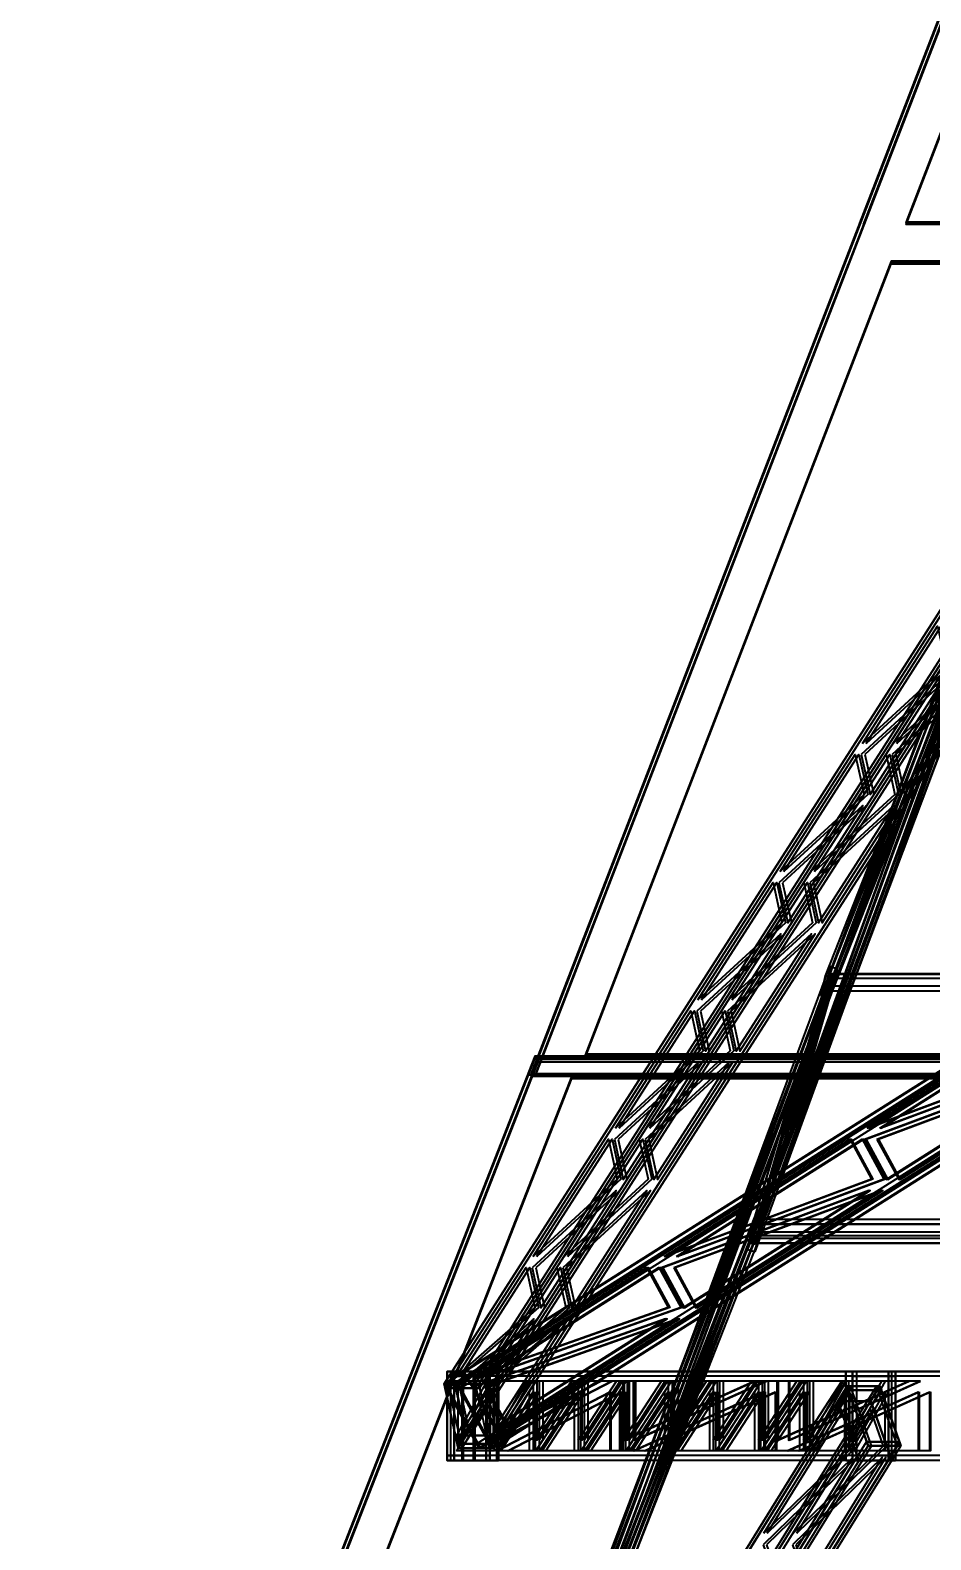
# Model space of a CAD drawing. Header units: millimetres. Extents: x -84906 to 117550, y -3000 to 338000.
# Drawn here: x -37076 to -33442, y 16089 to 22179 of the extents above; entities that cross this region are included whole.
import ezdxf

# ---------------------------------------------------------------- set-up
doc = ezdxf.new("R2010")
doc.units = ezdxf.units.MM
doc.layers.add('D-STR-DIM', color=7, linetype='Continuous', lineweight=13)
doc.layers.add('D-STR-STRC', color=7, linetype='Continuous', lineweight=25)
doc.styles.add('OpenSansCondensed-Light', font='OpenSansCondensed-Light.ttf')
doc.styles.add('TOWER_UNICODE', font='Arial Unicode.ttf')
doc.dimstyles.new('EZDXF', dxfattribs={"dimtxt": 0.25, "dimasz": 0.175, "dimexe": 0.375, "dimexo": 0.125, "dimgap": 0.1, "dimtad": 1, "dimlfac": 100, "dimzin": 12, "dimdsep": 46, "dimtxsty": 'OpenSansCondensed-Light', "dimblk": 'ARCHTICK', "dimcen": 2.5, "dimazin": 3, "dimtfac": 0.5, "dimtmove": 2, "dimatfit": 3})

# ---------------------------------------------------------------- blocks, each defined once
blk = doc.blocks.new('_ARCHTICK')
at = {"color": 0, "linetype": 'BYBLOCK', "const_width": 0.15}
blk.add_lwpolyline([(-0.5, -0.5), (0.5, 0.5)], dxfattribs=at)

msp = doc.modelspace()

# ---------------------------------------------------------------- linework, layer by layer
at = {"layer": 'D-STR-STRC'}
for points in [[(-35055.1, 17970.2), (-31242.2, 17970.2), (-27552.3, 28040.8), (-31165.2, 28040.8)], [(-35055.1, 17964.7), (-31242.2, 17964.7), (-27552.3, 28035.3), (-31165.2, 28035.3)], [(-31242.2, 17958.9), (-35055.1, 17958.9), (-31165.2, 28029.5), (-27552.3, 28029.5)], [(-35040.2, 17958.9), (-35040.2, 17958.9), (-31150.3, 28029.5), (-31150.3, 28029.5)], [(-34168, 17286.6), (-33869.3, 18322.9), (-31342.1, 25036.1)], [(-34168, 17286.6), (-31342.1, 25036.1), (-31752.3, 23690.5)], [(-34152.8, 17281.8), (-33854.1, 18318.1), (-31326.9, 25031.3)], [(-34152.8, 17281.7), (-31326.9, 25031.2), (-31737.1, 23685.6)], [(-31752.3, 23690.5), (-31342.1, 25036.1), (-33869.3, 18322.9)], [(-31737.1, 23685.6), (-31326.9, 25031.2), (-33854.1, 18318)], [(-33541.1, 21406.7), (-30169.6, 21406.7), (-28994.9, 24604.3), (-32309.2, 24604.3)], [(-33727.9, 21400.8), (-33727.9, 21400.8), (-32492.4, 24599.2), (-32492.4, 24599.2)], [(-33712.9, 21395), (-33712.9, 21395), (-32477.5, 24593.5), (-32477.5, 24593.5)], [(-30169.8, 21400.8), (-33541.3, 21400.8), (-32309, 24599.2), (-28994.7, 24599.2)], [(-30169.8, 21395), (-33541.3, 21395), (-32309, 24593.5), (-28994.7, 24593.5)], [(-33541.1, 21401.2), (-30169.6, 21401.2), (-28994.9, 24598.8), (-32309.2, 24598.8)], [(-31752.3, 23690.5), (-33869.3, 18322.9), (-34168, 17286.6)], [(-31737.1, 23685.7), (-33854.1, 18318.1), (-34152.8, 17281.8)], [(-35405.7, 16718.4), (-35265.3, 16459.4), (-25424.6, 22670.5), (-25565, 22929.5)], [(-35405.7, 16718.4), (-35265.3, 16459.4), (-25424.6, 22670.5), (-25565, 22929.5)], [(-35405.3, 16718.4), (-35348.5, 16459.4), (-31364.7, 22670.5), (-31421.5, 22929.5)], [(-35405.3, 16718.4), (-35348.5, 16459.4), (-31364.7, 22670.5), (-31421.5, 22929.5)], [(-35399.7, 16718.4), (-35259.3, 16459.4), (-25418.6, 22670.5), (-25559, 22929.5)], [(-35399.7, 16718.4), (-35259.3, 16459.4), (-25418.6, 22670.5), (-25559, 22929.5)], [(-35390.5, 16718.4), (-35333.6, 16459.4), (-31349.8, 22670.5), (-31406.7, 22929.5)], [(-35390.5, 16718.4), (-35333.6, 16459.4), (-31349.8, 22670.5), (-31406.7, 22929.5)], [(-35355.4, 16718.4), (-35215, 16459.4), (-25374.3, 22670.5), (-25514.7, 22929.5)], [(-35355.4, 16718.4), (-35215, 16459.4), (-25374.3, 22670.5), (-25514.7, 22929.5)], [(-35349.4, 16718.4), (-35209, 16459.4), (-25368.3, 22670.5), (-25508.7, 22929.5)], [(-35349.4, 16718.4), (-35209, 16459.4), (-25368.3, 22670.5), (-25508.7, 22929.5)], [(-35281.1, 16718.4), (-35224.3, 16459.4), (-31240.5, 22670.5), (-31297.3, 22929.5)], [(-35281.1, 16718.4), (-35224.3, 16459.4), (-31240.5, 22670.5), (-31297.3, 22929.5)], [(-35266.3, 16718.4), (-35209.4, 16459.4), (-31225.6, 22670.5), (-31282.5, 22929.5)], [(-35266.3, 16718.4), (-35209.4, 16459.4), (-31225.6, 22670.5), (-31282.5, 22929.5)], [(-34026.8, 17721.9), (-33862.8, 18290.7), (-32475.7, 21975.5)], [(-34011.6, 17717.1), (-33847.6, 18285.9), (-32460.5, 21970.6)], [(-32622.6, 21432.3), (-33867.4, 18276.2), (-34043, 17666.9)], [(-32607.4, 21427.5), (-33852.2, 18271.4), (-34027.8, 17662.1)], [(-35024.5, 18043.9), (-35024.5, 18043.9), (-33789.1, 21242.4), (-33789.1, 21242.4)], [(-35009.6, 18038.1), (-35009.6, 18038.1), (-33774.1, 21236.6), (-33774.1, 21236.6)], [(-31403.1, 18043.9), (-34834.6, 18043.9), (-33602.3, 21242.4), (-30228, 21242.4)], [(-31403.1, 18038.1), (-34834.6, 18038.1), (-33602.3, 21236.6), (-30228, 21236.6)], [(-34834.4, 18049.9), (-31402.9, 18049.9), (-30228.2, 21247.4), (-33602.5, 21247.4)], [(-34834.4, 18044.4), (-31402.9, 18044.4), (-30228.2, 21241.9), (-33602.5, 21241.9)], [(-33718.2, 19302.3), (-33414.7, 19775.5), (-33379.3, 19614.1)], [(-33718.2, 19302.3), (-33414.7, 19775.5), (-33379.3, 19614.1)], [(-33703.4, 19302.3), (-33399.9, 19775.5), (-33364.5, 19614.1)], [(-33703.4, 19302.3), (-33399.9, 19775.5), (-33364.5, 19614.1)], [(-33594, 19302.3), (-33290.5, 19775.5), (-33255.1, 19614.1)], [(-33594, 19302.3), (-33290.5, 19775.5), (-33255.1, 19614.1)], [(-33579.2, 19302.3), (-33275.7, 19775.5), (-33240.3, 19614.1)], [(-33579.2, 19302.3), (-33275.7, 19775.5), (-33240.3, 19614.1)], [(-33722.7, 19257.2), (-33687.2, 19095.8), (-33383.7, 19568.9)], [(-33722.7, 19257.2), (-33687.2, 19095.8), (-33383.7, 19568.9)], [(-33707.8, 19257.2), (-33672.4, 19095.8), (-33368.9, 19568.9)], [(-33707.8, 19257.2), (-33672.4, 19095.8), (-33368.9, 19568.9)], [(-33598.5, 19257.2), (-33563, 19095.8), (-33259.5, 19568.9)], [(-33598.5, 19257.2), (-33563, 19095.8), (-33259.5, 19568.9)], [(-33583.6, 19257.2), (-33548.2, 19095.8), (-33244.7, 19568.9)], [(-33583.6, 19257.2), (-33548.2, 19095.8), (-33244.7, 19568.9)], [(-34050.2, 18784.8), (-33746.7, 19257.9), (-33711.3, 19096.5)], [(-34050.2, 18784.8), (-33746.7, 19257.9), (-33711.3, 19096.5)], [(-34035.4, 18784.8), (-33731.9, 19257.9), (-33696.5, 19096.5)], [(-34035.4, 18784.8), (-33731.9, 19257.9), (-33696.5, 19096.5)], [(-33926, 18784.8), (-33622.5, 19257.9), (-33587.1, 19096.5)], [(-33926, 18784.8), (-33622.5, 19257.9), (-33587.1, 19096.5)], [(-33911.2, 18784.8), (-33607.7, 19257.9), (-33572.3, 19096.5)], [(-33911.2, 18784.8), (-33607.7, 19257.9), (-33572.3, 19096.5)], [(-34054.6, 18739.6), (-34019.2, 18578.2), (-33715.7, 19051.4)], [(-34054.6, 18739.6), (-34019.2, 18578.2), (-33715.7, 19051.4)], [(-34039.8, 18739.6), (-34004.4, 18578.2), (-33700.9, 19051.4)], [(-34039.8, 18739.6), (-34004.4, 18578.2), (-33700.9, 19051.4)], [(-33930.4, 18739.6), (-33895, 18578.2), (-33591.5, 19051.4)], [(-33930.4, 18739.6), (-33895, 18578.2), (-33591.5, 19051.4)], [(-33915.6, 18739.6), (-33880.2, 18578.2), (-33576.7, 19051.4)], [(-33915.6, 18739.6), (-33880.2, 18578.2), (-33576.7, 19051.4)], [(-34382.2, 18267.2), (-34078.7, 18740.3), (-34043.3, 18578.9)], [(-34382.2, 18267.2), (-34078.7, 18740.3), (-34043.3, 18578.9)], [(-34367.4, 18267.2), (-34063.9, 18740.3), (-34028.4, 18578.9)], [(-34367.4, 18267.2), (-34063.9, 18740.3), (-34028.4, 18578.9)], [(-34258, 18267.2), (-33954.5, 18740.3), (-33919.1, 18578.9)], [(-34258, 18267.2), (-33954.5, 18740.3), (-33919.1, 18578.9)], [(-34243.1, 18267.2), (-33939.7, 18740.3), (-33904.2, 18578.9)], [(-34243.1, 18267.2), (-33939.7, 18740.3), (-33904.2, 18578.9)], [(-34386.6, 18222), (-34351.2, 18060.6), (-34047.7, 18533.8)], [(-34386.6, 18222), (-34351.2, 18060.6), (-34047.7, 18533.8)], [(-34371.8, 18222), (-34336.4, 18060.6), (-34032.9, 18533.8)], [(-34371.8, 18222), (-34336.4, 18060.6), (-34032.9, 18533.8)], [(-34262.4, 18222), (-34227, 18060.6), (-33923.5, 18533.8)], [(-34262.4, 18222), (-34227, 18060.6), (-33923.5, 18533.8)], [(-34247.6, 18222), (-34212.1, 18060.6), (-33908.7, 18533.8)], [(-34247.6, 18222), (-34212.1, 18060.6), (-33908.7, 18533.8)], [(-33825.8, 18338.6), (-33819.4, 18392), (-33849.8, 18401.7), (-33856.2, 18348.3)], [(-37025.7, 9803.3), (-36864.5, 10447), (-33845.4, 18372.6)], [(-37025.7, 9803.3), (-33845.4, 18372.6), (-34144.1, 17363.2)], [(-37010.6, 9798.5), (-36849.3, 10442.3), (-33830.2, 18367.8)], [(-37010.6, 9798.3), (-33830.2, 18367.6), (-34128.9, 17358.3)], [(-34144.1, 17363.2), (-33845.4, 18372.6), (-36864.5, 10447)], [(-34128.9, 17358.3), (-33830.2, 18367.6), (-36849.4, 10442.1)], [(-34150.1, 17332.2), (-32531.8, 17332.4), (-32232.4, 18369.8), (-33850.7, 18369.6)], [(-34150.1, 17332.2), (-32531.8, 17332.4), (-32232.4, 18369.8), (-33850.7, 18369.6)], [(-34143.2, 17363.7), (-32524.9, 17363.8), (-32226.3, 18372.1), (-33844.6, 18372)], [(-34143.2, 17363.7), (-32524.9, 17363.8), (-32226.3, 18372.1), (-33844.6, 18372)], [(-33855.6, 18276.4), (-33837.5, 18354.8), (-33867.9, 18364.5), (-33886, 18286.1)], [(-33850.8, 18354.4), (-32230.8, 18354.4), (-32225.4, 18372.6), (-33845.4, 18372.6)], [(-33850.8, 18354.4), (-32230.8, 18354.4), (-32225.4, 18372.6), (-33845.4, 18372.6)], [(-34167.2, 17287.1), (-32548.8, 17287.2), (-32250.2, 18322.4), (-33868.5, 18322.3)], [(-34167.2, 17287.1), (-32548.8, 17287.2), (-32250.2, 18322.4), (-33868.5, 18322.3)], [(-34161.3, 17316.4), (-32542.9, 17316.5), (-32245.2, 18322.5), (-33863.5, 18322.4)], [(-34161.3, 17316.4), (-32542.9, 17316.5), (-32245.2, 18322.5), (-33863.5, 18322.4)], [(-33874.6, 18304.5), (-32254.6, 18304.5), (-32249.3, 18322.9), (-33869.3, 18322.9)], [(-33874.6, 18304.5), (-32254.6, 18304.5), (-32249.3, 18322.9), (-33869.3, 18322.9)], [(-34714.2, 17749.6), (-34410.7, 18222.7), (-34375.3, 18061.3)], [(-34714.2, 17749.6), (-34410.7, 18222.7), (-34375.3, 18061.3)], [(-34699.3, 17749.6), (-34395.9, 18222.7), (-34360.4, 18061.3)], [(-34699.3, 17749.6), (-34395.9, 18222.7), (-34360.4, 18061.3)], [(-34590, 17749.6), (-34286.5, 18222.7), (-34251, 18061.3)], [(-34590, 17749.6), (-34286.5, 18222.7), (-34251, 18061.3)], [(-34575.1, 17749.6), (-34271.6, 18222.7), (-34236.2, 18061.3)], [(-34575.1, 17749.6), (-34271.6, 18222.7), (-34236.2, 18061.3)], [(-33698.5, 17749.6), (-32948.8, 18222.7), (-32861.3, 18061.3)], [(-33698.5, 17749.6), (-32948.8, 18222.7), (-32861.3, 18061.3)], [(-33692.5, 17749.6), (-32942.8, 18222.7), (-32855.3, 18061.3)], [(-33692.5, 17749.6), (-32942.8, 18222.7), (-32855.3, 18061.3)], [(-33648.2, 17749.6), (-32898.5, 18222.7), (-32811, 18061.3)], [(-33648.2, 17749.6), (-32898.5, 18222.7), (-32811, 18061.3)], [(-33642.2, 17749.6), (-32892.5, 18222.7), (-32805, 18061.3)], [(-33642.2, 17749.6), (-32892.5, 18222.7), (-32805, 18061.3)], [(-38586.9, 8970.4), (-34571.7, 8970.4), (-31204.3, 18040.8), (-35039.5, 18040.8)], [(-38586.9, 8964.8), (-34571.7, 8964.8), (-31204.3, 18035.2), (-35039.5, 18035.2)], [(-34571.7, 8959), (-38586.9, 8959), (-35039.5, 18029.4), (-31204.3, 18029.4)], [(-38572, 8959), (-38572, 8959), (-35024.6, 18029.4), (-35024.6, 18029.4)], [(-35039.5, 18035.2), (-31204.3, 18035.2), (-31204.3, 18035.2), (-35039.5, 18035.2)], [(-35039.5, 18035.2), (-35039.5, 18035.2), (-35019.5, 18035.2), (-35019.5, 18035.2)], [(-35038.8, 18035.2), (-31205, 18035.2), (-31205, 18035.2), (-35038.8, 18035.2)], [(-35038.8, 18035.2), (-35038.8, 18035.2), (-31205, 18035.2), (-31205, 18035.2)], [(-35066, 17965.7), (-31230.8, 17965.7), (-31230.8, 17965.7), (-35066, 17965.7)], [(-35066, 17965.6), (-35066, 17965.6), (-31230.9, 17965.6), (-31230.9, 17965.6)], [(-35055.1, 17964.7), (-31242.2, 17964.7), (-31242.2, 17964.7), (-35055.1, 17964.7)], [(-35055.1, 17964.7), (-35055.1, 17964.7), (-35035.1, 17964.7), (-35035.1, 17964.7)], [(-35054.4, 17964.7), (-31242.9, 17964.7), (-31242.9, 17964.7), (-35054.4, 17964.7)], [(-35054.4, 17964.7), (-35054.4, 17964.7), (-31242.9, 17964.7), (-31242.9, 17964.7)], [(-35033.9, 18017.7), (-31223.5, 18017.7), (-31223.5, 18017.7), (-35033.9, 18017.7)], [(-35033.9, 18017.7), (-35033.9, 18017.7), (-31223.5, 18017.7), (-31223.5, 18017.7)], [(-34718.6, 17704.4), (-34683.2, 17543), (-34379.7, 18016.2)], [(-34718.6, 17704.4), (-34683.2, 17543), (-34379.7, 18016.2)], [(-34703.8, 17704.4), (-34668.3, 17543), (-34364.9, 18016.2)], [(-34703.8, 17704.4), (-34668.3, 17543), (-34364.9, 18016.2)], [(-34594.4, 17704.4), (-34559, 17543), (-34255.5, 18016.2)], [(-34594.4, 17704.4), (-34559, 17543), (-34255.5, 18016.2)], [(-34579.6, 17704.4), (-34544.1, 17543), (-34240.7, 18016.2)], [(-34579.6, 17704.4), (-34544.1, 17543), (-34240.7, 18016.2)], [(-33709.4, 17704.4), (-33621.9, 17543), (-32872.2, 18016.2)], [(-33709.4, 17704.4), (-33621.9, 17543), (-32872.2, 18016.2)], [(-33703.4, 17704.4), (-33615.9, 17543), (-32866.2, 18016.2)], [(-33703.4, 17704.4), (-33615.9, 17543), (-32866.2, 18016.2)], [(-33659.1, 17704.4), (-33571.6, 17543), (-32822, 18016.2)], [(-33659.1, 17704.4), (-33571.6, 17543), (-32822, 18016.2)], [(-33653.1, 17704.4), (-33565.6, 17543), (-32816, 18016.2)], [(-33653.1, 17704.4), (-33565.6, 17543), (-32816, 18016.2)], [(-36782.3, 13579), (-36782.3, 13579), (-35070.4, 17956.2), (-35070.4, 17956.2)], [(-36767.4, 13573.2), (-36767.4, 13573.2), (-35055.5, 17950.4), (-35055.5, 17950.4)], [(-33042.8, 13579), (-36598.2, 13579), (-34890.3, 17956.2), (-31413.7, 17956.2)], [(-33042.8, 13573.2), (-36598.2, 13573.2), (-34890.3, 17950.4), (-31413.7, 17950.4)], [(-36598, 13585), (-33042.7, 13585), (-31413.9, 17961.3), (-34890.5, 17961.3)], [(-36598, 13579.5), (-33042.7, 13579.5), (-31413.9, 17955.8), (-34890.5, 17955.8)], [(-35688.4, 13359.7), (-33993.7, 17925.9), (-34152.9, 17388.1)], [(-35673.3, 13354.7), (-33978.6, 17921), (-34137.7, 17383.1)], [(-34151.2, 17395.4), (-33984.4, 17958.9), (-35669.8, 13534.6)], [(-34136, 17390.5), (-33969.3, 17954), (-35654.7, 13529.6)], [(-35046.2, 17232), (-34742.7, 17705.1), (-34707.2, 17543.7)], [(-35046.2, 17232), (-34742.7, 17705.1), (-34707.2, 17543.7)], [(-35031.3, 17232), (-34727.8, 17705.1), (-34692.4, 17543.7)], [(-35031.3, 17232), (-34727.8, 17705.1), (-34692.4, 17543.7)], [(-34921.9, 17232), (-34618.5, 17705.1), (-34583, 17543.7)], [(-34921.9, 17232), (-34618.5, 17705.1), (-34583, 17543.7)], [(-34907.1, 17232), (-34603.6, 17705.1), (-34568.2, 17543.7)], [(-34907.1, 17232), (-34603.6, 17705.1), (-34568.2, 17543.7)], [(-34518.5, 17232), (-33768.9, 17705.1), (-33681.4, 17543.7)], [(-34518.5, 17232), (-33768.9, 17705.1), (-33681.4, 17543.7)], [(-34512.5, 17232), (-33762.9, 17705.1), (-33675.3, 17543.7)], [(-34512.5, 17232), (-33762.9, 17705.1), (-33675.3, 17543.7)], [(-34468.3, 17232), (-33718.6, 17705.1), (-33631.1, 17543.7)], [(-34468.3, 17232), (-33718.6, 17705.1), (-33631.1, 17543.7)], [(-34462.2, 17232), (-33712.6, 17705.1), (-33625.1, 17543.7)], [(-34462.2, 17232), (-33712.6, 17705.1), (-33625.1, 17543.7)], [(-35050.6, 17186.8), (-35015.2, 17025.4), (-34711.7, 17498.6)], [(-35050.6, 17186.8), (-35015.2, 17025.4), (-34711.7, 17498.6)], [(-35035.8, 17186.8), (-35000.3, 17025.4), (-34696.8, 17498.6)], [(-35035.8, 17186.8), (-35000.3, 17025.4), (-34696.8, 17498.6)], [(-34926.4, 17186.8), (-34890.9, 17025.4), (-34587.5, 17498.6)], [(-34926.4, 17186.8), (-34890.9, 17025.4), (-34587.5, 17498.6)], [(-34911.5, 17186.8), (-34876.1, 17025.4), (-34572.6, 17498.6)], [(-34911.5, 17186.8), (-34876.1, 17025.4), (-34572.6, 17498.6)], [(-34529.5, 17186.8), (-34442, 17025.4), (-33692.3, 17498.6)], [(-34529.5, 17186.8), (-34442, 17025.4), (-33692.3, 17498.6)], [(-34523.5, 17186.8), (-34436, 17025.4), (-33686.3, 17498.6)], [(-34523.5, 17186.8), (-34436, 17025.4), (-33686.3, 17498.6)], [(-34479.2, 17186.8), (-34391.7, 17025.4), (-33642, 17498.6)], [(-34479.2, 17186.8), (-34391.7, 17025.4), (-33642, 17498.6)], [(-34473.2, 17186.8), (-34385.7, 17025.4), (-33636, 17498.6)], [(-34473.2, 17186.8), (-34385.7, 17025.4), (-33636, 17498.6)], [(-34144.1, 17363.2), (-36864.5, 10447), (-37025.7, 9803.3)], [(-34128.9, 17358.5), (-36849.3, 10442.3), (-37010.5, 9798.6)], [(-34127.4, 17321.8), (-34115.3, 17390.2), (-34145.6, 17399.9), (-34157.8, 17331.5)], [(-32518.7, 17381.4), (-34138.7, 17381.4), (-34144.1, 17363.2), (-32524.1, 17363.2)], [(-32518.7, 17381.4), (-34138.7, 17381.4), (-34144.1, 17363.2), (-32524.1, 17363.2)], [(-34150.2, 17250.8), (-34140.2, 17307.9), (-34170.6, 17317.6), (-34180.6, 17260.5)], [(-32542.7, 17304.9), (-34162.7, 17304.9), (-34168, 17286.6), (-32548, 17286.6)], [(-32542.7, 17304.9), (-34162.7, 17304.9), (-34168, 17286.6), (-32548, 17286.6)], [(-35354.7, 16751), (-35074.7, 17187.5), (-35039.2, 17026.1)], [(-35354.7, 16751), (-35074.7, 17187.5), (-35039.2, 17026.1)], [(-35339.8, 16751), (-35059.8, 17187.5), (-35024.4, 17026.1)], [(-35339.8, 16751), (-35059.8, 17187.5), (-35024.4, 17026.1)], [(-35280.6, 16751), (-34588.9, 17187.5), (-34501.4, 17026.1)], [(-35280.6, 16751), (-34588.9, 17187.5), (-34501.4, 17026.1)], [(-35274.6, 16751), (-34582.9, 17187.5), (-34495.4, 17026.1)], [(-35274.6, 16751), (-34582.9, 17187.5), (-34495.4, 17026.1)], [(-35230.4, 16751), (-34950.4, 17187.5), (-34915, 17026.1)], [(-35230.4, 16751), (-34950.4, 17187.5), (-34915, 17026.1)], [(-35230.3, 16751), (-34538.7, 17187.5), (-34451.1, 17026.1)], [(-35230.3, 16751), (-34538.7, 17187.5), (-34451.1, 17026.1)], [(-35224.3, 16751), (-34532.7, 17187.5), (-34445.1, 17026.1)], [(-35224.3, 16751), (-34532.7, 17187.5), (-34445.1, 17026.1)], [(-35215.6, 16751), (-34935.6, 17187.5), (-34900.2, 17026.1)], [(-35215.6, 16751), (-34935.6, 17187.5), (-34900.2, 17026.1)], [(-35359.1, 16705.8), (-35323.7, 16544.4), (-35043.7, 16981)], [(-35359.1, 16705.8), (-35323.7, 16544.4), (-35043.7, 16981)], [(-35344.3, 16705.8), (-35308.8, 16544.4), (-35028.8, 16981)], [(-35344.3, 16705.8), (-35308.8, 16544.4), (-35028.8, 16981)], [(-35291.5, 16705.8), (-35204, 16544.4), (-34512.4, 16981)], [(-35291.5, 16705.8), (-35204, 16544.4), (-34512.4, 16981)], [(-35285.5, 16705.8), (-35198, 16544.4), (-34506.4, 16981)], [(-35285.5, 16705.8), (-35198, 16544.4), (-34506.4, 16981)], [(-35241.3, 16705.8), (-35153.7, 16544.4), (-34462.1, 16981)], [(-35241.3, 16705.8), (-35153.7, 16544.4), (-34462.1, 16981)], [(-35235.3, 16705.8), (-35147.7, 16544.4), (-34456.1, 16981)], [(-35235.3, 16705.8), (-35147.7, 16544.4), (-34456.1, 16981)], [(-35234.9, 16705.8), (-35199.4, 16544.4), (-34919.4, 16981)], [(-35234.9, 16705.8), (-35199.4, 16544.4), (-34919.4, 16981)], [(-35220, 16705.8), (-35184.6, 16544.4), (-34904.6, 16981)], [(-35220, 16705.8), (-35184.6, 16544.4), (-34904.6, 16981)], [(-35393.7, 16768.9), (-35221, 16768.9), (-35221, 16748.9), (-35393.7, 16748.9)], [(-33757.5, 16768.9), (-33757.5, 16408.9), (-35393.7, 16408.9), (-35393.7, 16768.9)], [(-35393.7, 16768.9), (-35221, 16768.9), (-35221, 16408.9), (-35393.7, 16408.9)], [(-35221, 16768.9), (-35393.7, 16768.9), (-35393.7, 16748.9), (-35221, 16748.9)], [(-33757.5, 16768.9), (-33757.5, 16408.9), (-35393.7, 16408.9), (-35393.7, 16768.9)], [(-35221, 16768.9), (-35393.7, 16768.9), (-35393.7, 16408.9), (-35221, 16408.9)], [(-33742.1, 16768.9), (-33742.1, 16408.9), (-35378.4, 16408.9), (-35378.4, 16768.9)], [(-33742.1, 16768.9), (-33742.1, 16408.9), (-35378.4, 16408.9), (-35378.4, 16768.9)], [(-35233.9, 16768.9), (-35372.9, 16768.9), (-35316.1, 16509.9), (-35177, 16509.9)], [(-35372.9, 16768.9), (-35233.9, 16768.9), (-35177, 16509.9), (-35316.1, 16509.9)], [(-35365.7, 16768.9), (-35192.9, 16768.9), (-35192.9, 16408.9), (-35365.7, 16408.9)], [(-35192.9, 16768.9), (-35365.7, 16768.9), (-35365.7, 16408.9), (-35192.9, 16408.9)], [(-35282.1, 16768.9), (-35332.6, 16768.9), (-35332.6, 16748.9), (-35282.1, 16748.9)], [(-29736.4, 16768.9), (-29736.4, 16408.9), (-35332.6, 16408.9), (-35332.6, 16768.9)], [(-35282.1, 16768.9), (-35332.6, 16768.9), (-35332.6, 16408.9), (-35282.1, 16408.9)], [(-35332.6, 16768.9), (-35282.1, 16768.9), (-35282.1, 16748.9), (-35332.6, 16748.9)], [(-29736.4, 16768.9), (-29736.4, 16408.9), (-35332.6, 16408.9), (-35332.6, 16768.9)], [(-35332.6, 16768.9), (-35282.1, 16768.9), (-35282.1, 16408.9), (-35332.6, 16408.9)], [(-29731.9, 16768.9), (-29731.9, 16408.9), (-35328.1, 16408.9), (-35328.1, 16768.9)], [(-29731.9, 16768.9), (-29731.9, 16408.9), (-35328.1, 16408.9), (-35328.1, 16768.9)], [(-35325.7, 16768.9), (-35269.4, 16768.9), (-35129, 16509.9), (-35185.3, 16509.9)], [(-35269.4, 16768.9), (-35325.7, 16768.9), (-35185.3, 16509.9), (-35129, 16509.9)], [(-29690.3, 16768.9), (-29690.3, 16408.9), (-35286.6, 16408.9), (-35286.6, 16768.9)], [(-29690.3, 16768.9), (-29690.3, 16408.9), (-35286.6, 16408.9), (-35286.6, 16768.9)], [(-29685.9, 16768.9), (-29685.9, 16408.9), (-35282.1, 16408.9), (-35282.1, 16768.9)], [(-29685.9, 16768.9), (-29685.9, 16408.9), (-35282.1, 16408.9), (-35282.1, 16768.9)], [(-35186.1, 16768.9), (-35236.6, 16768.9), (-35236.6, 16408.9), (-35186.1, 16408.9)], [(-35236.6, 16768.9), (-35186.1, 16768.9), (-35186.1, 16408.9), (-35236.6, 16408.9)], [(-33600.1, 16768.9), (-33600.1, 16408.9), (-35236.3, 16408.9), (-35236.3, 16768.9)], [(-33600.1, 16768.9), (-33600.1, 16408.9), (-35236.3, 16408.9), (-35236.3, 16768.9)], [(-33584.7, 16768.9), (-33584.7, 16408.9), (-35221, 16408.9), (-35221, 16768.9)], [(-33584.7, 16768.9), (-33584.7, 16408.9), (-35221, 16408.9), (-35221, 16768.9)], [(-33785.5, 16768.9), (-33612.8, 16768.9), (-33612.8, 16408.9), (-33785.5, 16408.9)], [(-33612.8, 16768.9), (-33785.5, 16768.9), (-33785.5, 16408.9), (-33612.8, 16408.9)], [(-33757.5, 16768.9), (-33584.7, 16768.9), (-33584.7, 16748.9), (-33757.5, 16748.9)], [(-33757.5, 16768.9), (-33584.7, 16768.9), (-33584.7, 16408.9), (-33757.5, 16408.9)], [(-33584.7, 16768.9), (-33757.5, 16768.9), (-33757.5, 16748.9), (-33584.7, 16748.9)], [(-33584.7, 16768.9), (-33757.5, 16768.9), (-33757.5, 16408.9), (-33584.7, 16408.9)], [(-38219.3, 9542), (-38134.9, 9302.5), (-33695.2, 16469.1), (-33779.6, 16708.6)], [(-38219.3, 9542), (-38134.9, 9302.5), (-33695.2, 16469.1), (-33779.6, 16708.6)], [(-38205.1, 9542), (-38120.7, 9302.5), (-33681, 16469.1), (-33765.5, 16708.6)], [(-38205.1, 9542), (-38120.7, 9302.5), (-33681, 16469.1), (-33765.5, 16708.6)], [(-38100.8, 9542), (-38016.4, 9302.5), (-33576.7, 16469.1), (-33661.1, 16708.6)], [(-38100.8, 9542), (-38016.4, 9302.5), (-33576.7, 16469.1), (-33661.1, 16708.6)], [(-38086.7, 9542), (-38002.2, 9302.5), (-33562.6, 16469.1), (-33647, 16708.6)], [(-38086.7, 9542), (-38002.2, 9302.5), (-33562.6, 16469.1), (-33647, 16708.6)], [(-35405.7, 16718.4), (-35349.4, 16718.4), (-35340.1, 16701.1), (-35396.4, 16701.1)], [(-35405.7, 16718.4), (-35349.4, 16718.4), (-35209, 16459.4), (-35265.3, 16459.4)], [(-35349.4, 16718.4), (-35405.7, 16718.4), (-35396.4, 16701.1), (-35340.1, 16701.1)], [(-35349.4, 16718.4), (-35405.7, 16718.4), (-35265.3, 16459.4), (-35209, 16459.4)], [(-35266.3, 16718.4), (-35405.3, 16718.4), (-35401.5, 16701.1), (-35262.5, 16701.1)], [(-35266.3, 16718.4), (-35405.3, 16718.4), (-35348.5, 16459.4), (-35209.4, 16459.4)], [(-35405.3, 16718.4), (-35266.3, 16718.4), (-35262.5, 16701.1), (-35401.5, 16701.1)], [(-35405.3, 16718.4), (-35266.3, 16718.4), (-35209.4, 16459.4), (-35348.5, 16459.4)], [(-35231.4, 16728.9), (-35365.7, 16728.9), (-35365.7, 16490.9)], [(-35231.4, 16728.9), (-35365.7, 16728.9), (-35365.7, 16490.9)], [(-35219.7, 16686.9), (-35219.7, 16448.9), (-35353.9, 16448.9)], [(-35219.7, 16686.9), (-35219.7, 16448.9), (-35353.9, 16448.9)], [(-35216.1, 16728.9), (-35350.3, 16728.9), (-35350.3, 16490.9)], [(-35216.1, 16728.9), (-35350.3, 16728.9), (-35350.3, 16490.9)], [(-35204.3, 16686.9), (-35204.3, 16448.9), (-35338.5, 16448.9)], [(-35204.3, 16686.9), (-35204.3, 16448.9), (-35338.5, 16448.9)], [(-34777.5, 16728.9), (-35236.6, 16728.9), (-35236.6, 16490.9)], [(-34777.5, 16728.9), (-35236.6, 16728.9), (-35236.6, 16490.9)], [(-34773, 16728.9), (-35232.1, 16728.9), (-35232.1, 16490.9)], [(-34773, 16728.9), (-35232.1, 16728.9), (-35232.1, 16490.9)], [(-35074, 16728.9), (-35208.3, 16728.9), (-35208.3, 16490.9)], [(-35074, 16728.9), (-35208.3, 16728.9), (-35208.3, 16490.9)], [(-35049.6, 16728.9), (-35204.2, 16728.9), (-35204.2, 16490.9)], [(-35049.6, 16728.9), (-35204.2, 16728.9), (-35204.2, 16490.9)], [(-35062.2, 16686.9), (-35062.2, 16448.9), (-35196.5, 16448.9)], [(-35062.2, 16686.9), (-35062.2, 16448.9), (-35196.5, 16448.9)], [(-34737.2, 16686.9), (-34737.2, 16448.9), (-35196.3, 16448.9)], [(-34737.2, 16686.9), (-34737.2, 16448.9), (-35196.3, 16448.9)], [(-35058.7, 16728.9), (-35192.9, 16728.9), (-35192.9, 16490.9)], [(-35058.7, 16728.9), (-35192.9, 16728.9), (-35192.9, 16490.9)], [(-35037.8, 16686.9), (-35037.8, 16448.9), (-35192.4, 16448.9)], [(-35037.8, 16686.9), (-35037.8, 16448.9), (-35192.4, 16448.9)], [(-34732.7, 16686.9), (-34732.7, 16448.9), (-35191.8, 16448.9)], [(-34732.7, 16686.9), (-34732.7, 16448.9), (-35191.8, 16448.9)], [(-34731.5, 16728.9), (-35190.6, 16728.9), (-35190.6, 16490.9)], [(-34731.5, 16728.9), (-35190.6, 16728.9), (-35190.6, 16490.9)], [(-35034.3, 16728.9), (-35188.9, 16728.9), (-35188.9, 16490.9)], [(-35034.3, 16728.9), (-35188.9, 16728.9), (-35188.9, 16490.9)], [(-34727, 16728.9), (-35186.1, 16728.9), (-35186.1, 16490.9)], [(-34727, 16728.9), (-35186.1, 16728.9), (-35186.1, 16490.9)], [(-35046.9, 16686.9), (-35046.9, 16448.9), (-35181.1, 16448.9)], [(-35046.9, 16686.9), (-35046.9, 16448.9), (-35181.1, 16448.9)], [(-35022.5, 16686.9), (-35022.5, 16448.9), (-35177.1, 16448.9)], [(-35022.5, 16686.9), (-35022.5, 16448.9), (-35177.1, 16448.9)], [(-34691.2, 16686.9), (-34691.2, 16448.9), (-35150.3, 16448.9)], [(-34691.2, 16686.9), (-34691.2, 16448.9), (-35150.3, 16448.9)], [(-34686.7, 16686.9), (-34686.7, 16448.9), (-35145.8, 16448.9)], [(-34686.7, 16686.9), (-34686.7, 16448.9), (-35145.8, 16448.9)], [(-34892.2, 16728.9), (-35046.8, 16728.9), (-35046.8, 16490.9)], [(-34892.2, 16728.9), (-35046.8, 16728.9), (-35046.8, 16490.9)], [(-34880.4, 16686.9), (-34880.4, 16448.9), (-35035, 16448.9)], [(-34880.4, 16686.9), (-34880.4, 16448.9), (-35035, 16448.9)], [(-34876.9, 16728.9), (-35031.5, 16728.9), (-35031.5, 16490.9)], [(-34876.9, 16728.9), (-35031.5, 16728.9), (-35031.5, 16490.9)], [(-34867.8, 16728.9), (-35022.4, 16728.9), (-35022.4, 16490.9)], [(-34867.8, 16728.9), (-35022.4, 16728.9), (-35022.4, 16490.9)], [(-34865.1, 16686.9), (-34865.1, 16448.9), (-35019.7, 16448.9)], [(-34865.1, 16686.9), (-34865.1, 16448.9), (-35019.7, 16448.9)], [(-34856, 16686.9), (-34856, 16448.9), (-35010.6, 16448.9)], [(-34856, 16686.9), (-34856, 16448.9), (-35010.6, 16448.9)], [(-34852.5, 16728.9), (-35007.1, 16728.9), (-35007.1, 16490.9)], [(-34852.5, 16728.9), (-35007.1, 16728.9), (-35007.1, 16490.9)], [(-34840.7, 16686.9), (-34840.7, 16448.9), (-34995.3, 16448.9)], [(-34840.7, 16686.9), (-34840.7, 16448.9), (-34995.3, 16448.9)], [(-34710.4, 16728.9), (-34865, 16728.9), (-34865, 16490.9)], [(-34710.4, 16728.9), (-34865, 16728.9), (-34865, 16490.9)], [(-34698.6, 16686.9), (-34698.6, 16448.9), (-34853.2, 16448.9)], [(-34698.6, 16686.9), (-34698.6, 16448.9), (-34853.2, 16448.9)], [(-34695.1, 16728.9), (-34849.6, 16728.9), (-34849.6, 16490.9)], [(-34695.1, 16728.9), (-34849.6, 16728.9), (-34849.6, 16490.9)], [(-34686, 16728.9), (-34840.6, 16728.9), (-34840.6, 16490.9)], [(-34686, 16728.9), (-34840.6, 16728.9), (-34840.6, 16490.9)], [(-34683.3, 16686.9), (-34683.3, 16448.9), (-34837.9, 16448.9)], [(-34683.3, 16686.9), (-34683.3, 16448.9), (-34837.9, 16448.9)], [(-34674.2, 16686.9), (-34674.2, 16448.9), (-34828.8, 16448.9)], [(-34674.2, 16686.9), (-34674.2, 16448.9), (-34828.8, 16448.9)], [(-34670.7, 16728.9), (-34825.2, 16728.9), (-34825.2, 16490.9)], [(-34670.7, 16728.9), (-34825.2, 16728.9), (-34825.2, 16490.9)], [(-34658.9, 16686.9), (-34658.9, 16448.9), (-34813.5, 16448.9)], [(-34658.9, 16686.9), (-34658.9, 16448.9), (-34813.5, 16448.9)], [(-34155.7, 16728.9), (-34684.4, 16728.9), (-34684.4, 16490.9)], [(-34155.7, 16728.9), (-34684.4, 16728.9), (-34684.4, 16490.9)], [(-34528.6, 16728.9), (-34683.2, 16728.9), (-34683.2, 16490.9)], [(-34528.6, 16728.9), (-34683.2, 16728.9), (-34683.2, 16490.9)], [(-34151.2, 16728.9), (-34679.9, 16728.9), (-34679.9, 16490.9)], [(-34151.2, 16728.9), (-34679.9, 16728.9), (-34679.9, 16490.9)], [(-34516.8, 16686.9), (-34516.8, 16448.9), (-34671.4, 16448.9)], [(-34516.8, 16686.9), (-34516.8, 16448.9), (-34671.4, 16448.9)], [(-34513.3, 16728.9), (-34667.8, 16728.9), (-34667.8, 16490.9)], [(-34513.3, 16728.9), (-34667.8, 16728.9), (-34667.8, 16490.9)], [(-34504.2, 16728.9), (-34658.8, 16728.9), (-34658.8, 16490.9)], [(-34504.2, 16728.9), (-34658.8, 16728.9), (-34658.8, 16490.9)], [(-34501.5, 16686.9), (-34501.5, 16448.9), (-34656.1, 16448.9)], [(-34501.5, 16686.9), (-34501.5, 16448.9), (-34656.1, 16448.9)], [(-34492.4, 16686.9), (-34492.4, 16448.9), (-34647, 16448.9)], [(-34492.4, 16686.9), (-34492.4, 16448.9), (-34647, 16448.9)], [(-34115.4, 16686.9), (-34115.4, 16448.9), (-34644.1, 16448.9)], [(-34115.4, 16686.9), (-34115.4, 16448.9), (-34644.1, 16448.9)], [(-34488.9, 16728.9), (-34643.4, 16728.9), (-34643.4, 16490.9)], [(-34488.9, 16728.9), (-34643.4, 16728.9), (-34643.4, 16490.9)], [(-34110.9, 16686.9), (-34110.9, 16448.9), (-34639.6, 16448.9)], [(-34110.9, 16686.9), (-34110.9, 16448.9), (-34639.6, 16448.9)], [(-34109.7, 16728.9), (-34638.4, 16728.9), (-34638.4, 16490.9)], [(-34109.7, 16728.9), (-34638.4, 16728.9), (-34638.4, 16490.9)], [(-34105.2, 16728.9), (-34633.9, 16728.9), (-34633.9, 16490.9)], [(-34105.2, 16728.9), (-34633.9, 16728.9), (-34633.9, 16490.9)], [(-34477.1, 16686.9), (-34477.1, 16448.9), (-34631.7, 16448.9)], [(-34477.1, 16686.9), (-34477.1, 16448.9), (-34631.7, 16448.9)], [(-34069.4, 16686.9), (-34069.4, 16448.9), (-34598.1, 16448.9)], [(-34069.4, 16686.9), (-34069.4, 16448.9), (-34598.1, 16448.9)], [(-34064.9, 16686.9), (-34064.9, 16448.9), (-34593.6, 16448.9)], [(-34064.9, 16686.9), (-34064.9, 16448.9), (-34593.6, 16448.9)], [(-34346.8, 16728.9), (-34501.4, 16728.9), (-34501.4, 16490.9)], [(-34346.8, 16728.9), (-34501.4, 16728.9), (-34501.4, 16490.9)], [(-34335, 16686.9), (-34335, 16448.9), (-34489.6, 16448.9)], [(-34335, 16686.9), (-34335, 16448.9), (-34489.6, 16448.9)], [(-34331.4, 16728.9), (-34486, 16728.9), (-34486, 16490.9)], [(-34331.4, 16728.9), (-34486, 16728.9), (-34486, 16490.9)], [(-34322.4, 16728.9), (-34477, 16728.9), (-34477, 16490.9)], [(-34322.4, 16728.9), (-34477, 16728.9), (-34477, 16490.9)], [(-34319.7, 16686.9), (-34319.7, 16448.9), (-34474.2, 16448.9)], [(-34319.7, 16686.9), (-34319.7, 16448.9), (-34474.2, 16448.9)], [(-34310.6, 16686.9), (-34310.6, 16448.9), (-34465.2, 16448.9)], [(-34310.6, 16686.9), (-34310.6, 16448.9), (-34465.2, 16448.9)], [(-34307, 16728.9), (-34461.6, 16728.9), (-34461.6, 16490.9)], [(-34307, 16728.9), (-34461.6, 16728.9), (-34461.6, 16490.9)], [(-34295.3, 16686.9), (-34295.3, 16448.9), (-34449.8, 16448.9)], [(-34295.3, 16686.9), (-34295.3, 16448.9), (-34449.8, 16448.9)], [(-34165, 16728.9), (-34319.6, 16728.9), (-34319.6, 16490.9)], [(-34165, 16728.9), (-34319.6, 16728.9), (-34319.6, 16490.9)], [(-34153.2, 16686.9), (-34153.2, 16448.9), (-34307.8, 16448.9)], [(-34153.2, 16686.9), (-34153.2, 16448.9), (-34307.8, 16448.9)], [(-34149.6, 16728.9), (-34304.2, 16728.9), (-34304.2, 16490.9)], [(-34149.6, 16728.9), (-34304.2, 16728.9), (-34304.2, 16490.9)], [(-34140.6, 16728.9), (-34295.2, 16728.9), (-34295.2, 16490.9)], [(-34140.6, 16728.9), (-34295.2, 16728.9), (-34295.2, 16490.9)], [(-34137.8, 16686.9), (-34137.8, 16448.9), (-34292.4, 16448.9)], [(-34137.8, 16686.9), (-34137.8, 16448.9), (-34292.4, 16448.9)], [(-34128.8, 16686.9), (-34128.8, 16448.9), (-34283.4, 16448.9)], [(-34128.8, 16686.9), (-34128.8, 16448.9), (-34283.4, 16448.9)], [(-34125.2, 16728.9), (-34279.8, 16728.9), (-34279.8, 16490.9)], [(-34125.2, 16728.9), (-34279.8, 16728.9), (-34279.8, 16490.9)], [(-34113.5, 16686.9), (-34113.5, 16448.9), (-34268, 16448.9)], [(-34113.5, 16686.9), (-34113.5, 16448.9), (-34268, 16448.9)], [(-33983.2, 16728.9), (-34137.8, 16728.9), (-34137.8, 16490.9)], [(-33983.2, 16728.9), (-34137.8, 16728.9), (-34137.8, 16490.9)], [(-33971.4, 16686.9), (-33971.4, 16448.9), (-34126, 16448.9)], [(-33971.4, 16686.9), (-33971.4, 16448.9), (-34126, 16448.9)], [(-33967.8, 16728.9), (-34122.4, 16728.9), (-34122.4, 16490.9)], [(-33967.8, 16728.9), (-34122.4, 16728.9), (-34122.4, 16490.9)], [(-33958.8, 16728.9), (-34113.4, 16728.9), (-34113.4, 16490.9)], [(-33958.8, 16728.9), (-34113.4, 16728.9), (-34113.4, 16490.9)], [(-33956, 16686.9), (-33956, 16448.9), (-34110.6, 16448.9)], [(-33956, 16686.9), (-33956, 16448.9), (-34110.6, 16448.9)], [(-33947, 16686.9), (-33947, 16448.9), (-34101.6, 16448.9)], [(-33947, 16686.9), (-33947, 16448.9), (-34101.6, 16448.9)], [(-33943.4, 16728.9), (-34098, 16728.9), (-34098, 16490.9)], [(-33943.4, 16728.9), (-34098, 16728.9), (-34098, 16490.9)], [(-33931.6, 16686.9), (-33931.6, 16448.9), (-34086.2, 16448.9)], [(-33931.6, 16686.9), (-33931.6, 16448.9), (-34086.2, 16448.9)], [(-33533.9, 16728.9), (-34062.6, 16728.9), (-34062.6, 16490.9)], [(-33533.9, 16728.9), (-34062.6, 16728.9), (-34062.6, 16490.9)], [(-33529.4, 16728.9), (-34058.1, 16728.9), (-34058.1, 16490.9)], [(-33529.4, 16728.9), (-34058.1, 16728.9), (-34058.1, 16490.9)], [(-33493.6, 16686.9), (-33493.6, 16448.9), (-34022.3, 16448.9)], [(-33493.6, 16686.9), (-33493.6, 16448.9), (-34022.3, 16448.9)], [(-33489.1, 16686.9), (-33489.1, 16448.9), (-34017.8, 16448.9)], [(-33489.1, 16686.9), (-33489.1, 16448.9), (-34017.8, 16448.9)], [(-33487.9, 16728.9), (-34016.6, 16728.9), (-34016.6, 16490.9)], [(-33487.9, 16728.9), (-34016.6, 16728.9), (-34016.6, 16490.9)], [(-33483.4, 16728.9), (-34012.1, 16728.9), (-34012.1, 16490.9)], [(-33483.4, 16728.9), (-34012.1, 16728.9), (-34012.1, 16490.9)], [(-33447.6, 16686.9), (-33447.6, 16448.9), (-33976.3, 16448.9)], [(-33447.6, 16686.9), (-33447.6, 16448.9), (-33976.3, 16448.9)], [(-33443.1, 16686.9), (-33443.1, 16448.9), (-33971.8, 16448.9)], [(-33443.1, 16686.9), (-33443.1, 16448.9), (-33971.8, 16448.9)], [(-33801.4, 16728.9), (-33956, 16728.9), (-33956, 16490.9)], [(-33801.4, 16728.9), (-33956, 16728.9), (-33956, 16490.9)], [(-33789.6, 16686.9), (-33789.6, 16448.9), (-33944.2, 16448.9)], [(-33789.6, 16686.9), (-33789.6, 16448.9), (-33944.2, 16448.9)], [(-33786, 16728.9), (-33940.6, 16728.9), (-33940.6, 16490.9)], [(-33786, 16728.9), (-33940.6, 16728.9), (-33940.6, 16490.9)], [(-33797.3, 16728.9), (-33931.6, 16728.9), (-33931.6, 16490.9)], [(-33797.3, 16728.9), (-33931.6, 16728.9), (-33931.6, 16490.9)], [(-33774.2, 16686.9), (-33774.2, 16448.9), (-33928.8, 16448.9)], [(-33774.2, 16686.9), (-33774.2, 16448.9), (-33928.8, 16448.9)], [(-33785.5, 16686.9), (-33785.5, 16448.9), (-33919.8, 16448.9)], [(-33785.5, 16686.9), (-33785.5, 16448.9), (-33919.8, 16448.9)], [(-33782, 16728.9), (-33916.2, 16728.9), (-33916.2, 16490.9)], [(-33782, 16728.9), (-33916.2, 16728.9), (-33916.2, 16490.9)], [(-33770.2, 16686.9), (-33770.2, 16448.9), (-33904.4, 16448.9)], [(-33770.2, 16686.9), (-33770.2, 16448.9), (-33904.4, 16448.9)], [(-33647, 16708.6), (-33779.6, 16708.6), (-33774, 16692.7), (-33641.4, 16692.7)], [(-33647, 16708.6), (-33779.6, 16708.6), (-33695.2, 16469.1), (-33562.6, 16469.1)], [(-33779.6, 16708.6), (-33647, 16708.6), (-33641.4, 16692.7), (-33774, 16692.7)], [(-33779.6, 16708.6), (-33647, 16708.6), (-33562.6, 16469.1), (-33695.2, 16469.1)], [(-33639.9, 16728.9), (-33774.2, 16728.9), (-33774.2, 16490.9)], [(-33639.9, 16728.9), (-33774.2, 16728.9), (-33774.2, 16490.9)], [(-33628.1, 16686.9), (-33628.1, 16448.9), (-33762.4, 16448.9)], [(-33628.1, 16686.9), (-33628.1, 16448.9), (-33762.4, 16448.9)], [(-33624.6, 16728.9), (-33758.8, 16728.9), (-33758.8, 16490.9)], [(-33624.6, 16728.9), (-33758.8, 16728.9), (-33758.8, 16490.9)], [(-33612.8, 16686.9), (-33612.8, 16448.9), (-33747, 16448.9)], [(-33612.8, 16686.9), (-33612.8, 16448.9), (-33747, 16448.9)], [(-33684.3, 16648.4), (-33816.9, 16648.4), (-33732.5, 16408.9), (-33599.9, 16408.9)], [(-33816.9, 16648.4), (-33684.3, 16648.4), (-33599.9, 16408.9), (-33732.5, 16408.9)], [(-34115.8, 16115.9), (-33805.7, 16616.5), (-33753, 16467.2)], [(-34115.8, 16115.9), (-33805.7, 16616.5), (-33753, 16467.2)], [(-34101.6, 16115.9), (-33791.5, 16616.5), (-33738.9, 16467.2)], [(-34101.6, 16115.9), (-33791.5, 16616.5), (-33738.9, 16467.2)], [(-33997.3, 16115.9), (-33687.2, 16616.5), (-33634.6, 16467.2)], [(-33997.3, 16115.9), (-33687.2, 16616.5), (-33634.6, 16467.2)], [(-33983.1, 16115.9), (-33673, 16616.5), (-33620.4, 16467.2)], [(-33983.1, 16115.9), (-33673, 16616.5), (-33620.4, 16467.2)], [(-35213.2, 16476.7), (-35352.2, 16476.7), (-35348.5, 16459.4), (-35209.4, 16459.4)], [(-35352.2, 16476.7), (-35213.2, 16476.7), (-35209.4, 16459.4), (-35348.5, 16459.4)], [(-35274.7, 16476.7), (-35218.4, 16476.7), (-35209, 16459.4), (-35265.3, 16459.4)], [(-35218.4, 16476.7), (-35274.7, 16476.7), (-35265.3, 16459.4), (-35209, 16459.4)], [(-33568.2, 16485.1), (-33700.8, 16485.1), (-33695.2, 16469.1), (-33562.6, 16469.1)], [(-33700.8, 16485.1), (-33568.2, 16485.1), (-33562.6, 16469.1), (-33695.2, 16469.1)], [(-35393.7, 16428.9), (-35221, 16428.9), (-35221, 16408.9), (-35393.7, 16408.9)], [(-35221, 16428.9), (-35393.7, 16428.9), (-35393.7, 16408.9), (-35221, 16408.9)], [(-35282.1, 16428.9), (-35332.6, 16428.9), (-35332.6, 16408.9), (-35282.1, 16408.9)], [(-35332.6, 16428.9), (-35282.1, 16428.9), (-35282.1, 16408.9), (-35332.6, 16408.9)], [(-34118.8, 16069.7), (-34066.2, 15920.4), (-33756.1, 16421)], [(-34118.8, 16069.7), (-34066.2, 15920.4), (-33756.1, 16421)], [(-34104.6, 16069.7), (-34052, 15920.4), (-33741.9, 16421)], [(-34104.6, 16069.7), (-34052, 15920.4), (-33741.9, 16421)], [(-34000.3, 16069.7), (-33947.7, 15920.4), (-33637.6, 16421)], [(-34000.3, 16069.7), (-33947.7, 15920.4), (-33637.6, 16421)], [(-33986.2, 16069.7), (-33933.5, 15920.4), (-33623.4, 16421)], [(-33986.2, 16069.7), (-33933.5, 15920.4), (-33623.4, 16421)], [(-33757.5, 16428.9), (-33584.7, 16428.9), (-33584.7, 16408.9), (-33757.5, 16408.9)], [(-33584.7, 16428.9), (-33757.5, 16428.9), (-33757.5, 16408.9), (-33584.7, 16408.9)]]:
    msp.add_lwpolyline(points, close=True, dxfattribs=at)
for points in [[(-35055.1, 17964.7), (-31165.2, 28035.3)], [(-35055.1, 17964.7), (-31165.2, 28035.3)], [(-35035.1, 17964.7), (-31145.2, 28035.3)], [(-34170.6, 17317.6), (-31344.7, 25067.1)], [(-34140.2, 17307.9), (-31314.3, 25057.4)], [(-33869.3, 18322.9), (-31342.1, 25036.1)], [(-31342.1, 25036.1), (-33869.3, 18322.9)], [(-34180.6, 17260.5), (-31354.7, 25010)], [(-34150.2, 17250.8), (-31324.3, 25000.3)], [(-33874.6, 18304.5), (-31347.8, 25017.5)], [(-31347.8, 25017.5), (-33874.6, 18304.5)], [(-34168, 17286.6), (-31752.3, 23690.5)], [(-31752.3, 23690.5), (-34168, 17286.6)], [(-34162.7, 17304.9), (-31746.6, 23709.1)], [(-31746.6, 23709.1), (-34162.7, 17304.9)], [(-31750.8, 23732.1), (-33867.9, 18364.5)], [(-31720.4, 23722.4), (-33837.5, 18354.8)], [(-31768.9, 23653.7), (-33886, 18286.1)], [(-31738.5, 23644), (-33855.6, 18276.4)], [(-35405.7, 16718.4), (-25565, 22929.5)], [(-35405.7, 16718.4), (-25565, 22929.5)], [(-35405.3, 16718.4), (-31421.5, 22929.5)], [(-35405.3, 16718.4), (-31421.5, 22929.5)], [(-35401.5, 16701.1), (-31417.7, 22912.2)], [(-35401.5, 16701.1), (-31417.7, 22912.2)], [(-35396.4, 16701.1), (-25555.7, 22912.2)], [(-35396.4, 16701.1), (-25555.7, 22912.2)], [(-35349.4, 16718.4), (-25508.7, 22929.5)], [(-35349.4, 16718.4), (-25508.7, 22929.5)], [(-35340.1, 16701.1), (-25499.4, 22912.2)], [(-35340.1, 16701.1), (-25499.4, 22912.2)], [(-35266.3, 16718.4), (-31282.5, 22929.5)], [(-35266.3, 16718.4), (-31282.5, 22929.5)], [(-35262.5, 16701.1), (-31278.7, 22912.2)], [(-35262.5, 16701.1), (-31278.7, 22912.2)], [(-35352.2, 16476.7), (-31368.5, 22687.8)], [(-35352.2, 16476.7), (-31368.5, 22687.8)], [(-35348.5, 16459.4), (-31364.7, 22670.5)], [(-35348.5, 16459.4), (-31364.7, 22670.5)], [(-35274.7, 16476.7), (-25434, 22687.8)], [(-35274.7, 16476.7), (-25434, 22687.8)], [(-35265.3, 16459.4), (-25424.6, 22670.5)], [(-35265.3, 16459.4), (-25424.6, 22670.5)], [(-35218.4, 16476.7), (-25377.7, 22687.8)], [(-35218.4, 16476.7), (-25377.7, 22687.8)], [(-35213.2, 16476.7), (-31229.4, 22687.8)], [(-35213.2, 16476.7), (-31229.4, 22687.8)], [(-35209.4, 16459.4), (-31225.6, 22670.5)], [(-35209.4, 16459.4), (-31225.6, 22670.5)], [(-35209, 16459.4), (-25368.3, 22670.5)], [(-35209, 16459.4), (-25368.3, 22670.5)], [(-37030.1, 9832.4), (-33849.8, 18401.7)], [(-36999.8, 9822.7), (-33819.4, 18392)], [(-37036.5, 9779), (-33856.2, 18348.3)], [(-37006.2, 9769.3), (-33825.8, 18338.6)], [(-36868.8, 10429.9), (-33850.8, 18354.4)], [(-33850.8, 18354.4), (-36868.8, 10429.9)], [(-36864.5, 10447), (-33845.4, 18372.6)], [(-33845.4, 18372.6), (-36864.5, 10447)], [(-33868.5, 18322.3), (-33850.7, 18369.6)], [(-33850.7, 18369.6), (-33868.5, 18322.3)], [(-33863.5, 18322.4), (-33844.6, 18372)], [(-33844.6, 18372), (-33863.5, 18322.4)], [(-38586.9, 8964.8), (-35039.5, 18035.2)], [(-38586.9, 8964.8), (-35039.5, 18035.2)], [(-38566.9, 8964.8), (-35019.5, 18035.2)], [(-35066, 17965.7), (-35038.8, 18035.2)], [(-35066, 17965.6), (-35038.8, 18035.2)], [(-35054.4, 17964.7), (-35033.9, 18017.7)], [(-35054.4, 17964.7), (-35033.9, 18017.7)], [(-37025.7, 9803.3), (-34144.1, 17363.2)], [(-34144.1, 17363.2), (-37025.7, 9803.3)], [(-37021.5, 9820.4), (-34138.7, 17381.4)], [(-34138.7, 17381.4), (-37021.5, 9820.4)], [(-34145.6, 17399.9), (-36866, 10483.6)], [(-34115.3, 17390.2), (-36835.7, 10474)], [(-34161.3, 17316.4), (-34143.2, 17363.7)], [(-34143.2, 17363.7), (-34161.3, 17316.4)], [(-34157.8, 17331.5), (-36878.2, 10415.2)], [(-34127.4, 17321.8), (-36847.8, 10405.6)], [(-34167.2, 17287.1), (-34150.1, 17332.2)], [(-34150.1, 17332.2), (-34167.2, 17287.1)], [(-35405.7, 16718.4), (-35325.7, 16768.9)], [(-35405.7, 16718.4), (-35325.7, 16768.9)], [(-35405.3, 16718.4), (-35372.9, 16768.9)], [(-35405.3, 16718.4), (-35372.9, 16768.9)], [(-33757.5, 16768.9), (-35393.7, 16768.9)], [(-35365.7, 16768.9), (-35393.7, 16768.9)], [(-33757.5, 16768.9), (-35393.7, 16768.9)], [(-35365.7, 16768.9), (-35393.7, 16768.9)], [(-33757.5, 16748.9), (-35393.7, 16748.9)], [(-33757.5, 16748.9), (-35393.7, 16748.9)], [(-35349.4, 16718.4), (-35269.4, 16768.9)], [(-35349.4, 16718.4), (-35269.4, 16768.9)], [(-29736.4, 16768.9), (-35332.6, 16768.9)], [(-35236.6, 16768.9), (-35332.6, 16768.9)], [(-29736.4, 16768.9), (-35332.6, 16768.9)], [(-35236.6, 16768.9), (-35332.6, 16768.9)], [(-29736.4, 16748.9), (-35332.6, 16748.9)], [(-29736.4, 16748.9), (-35332.6, 16748.9)], [(-29685.9, 16768.9), (-35282.1, 16768.9)], [(-35186.1, 16768.9), (-35282.1, 16768.9)], [(-29685.9, 16768.9), (-35282.1, 16768.9)], [(-35186.1, 16768.9), (-35282.1, 16768.9)], [(-29685.9, 16748.9), (-35282.1, 16748.9)], [(-29685.9, 16748.9), (-35282.1, 16748.9)], [(-35266.3, 16718.4), (-35233.9, 16768.9)], [(-35266.3, 16718.4), (-35233.9, 16768.9)], [(-33584.7, 16768.9), (-35221, 16768.9)], [(-35192.9, 16768.9), (-35221, 16768.9)], [(-33584.7, 16768.9), (-35221, 16768.9)], [(-35192.9, 16768.9), (-35221, 16768.9)], [(-33584.7, 16748.9), (-35221, 16748.9)], [(-33584.7, 16748.9), (-35221, 16748.9)], [(-33757.5, 16768.9), (-33785.5, 16768.9)], [(-33757.5, 16768.9), (-33785.5, 16768.9)], [(-33584.7, 16768.9), (-33612.8, 16768.9)], [(-33584.7, 16768.9), (-33612.8, 16768.9)], [(-38219.3, 9542), (-33779.6, 16708.6)], [(-38219.3, 9542), (-33779.6, 16708.6)], [(-38213.7, 9526), (-33774, 16692.7)], [(-38213.7, 9526), (-33774, 16692.7)], [(-38086.7, 9542), (-33647, 16708.6)], [(-38086.7, 9542), (-33647, 16708.6)], [(-38081, 9526), (-33641.4, 16692.7)], [(-38081, 9526), (-33641.4, 16692.7)], [(-33816.9, 16648.4), (-33779.6, 16708.6)], [(-33816.9, 16648.4), (-33779.6, 16708.6)], [(-33684.3, 16648.4), (-33647, 16708.6)], [(-33684.3, 16648.4), (-33647, 16708.6)], [(-35348.5, 16459.4), (-35316.1, 16509.9)], [(-35348.5, 16459.4), (-35316.1, 16509.9)], [(-35265.3, 16459.4), (-35185.3, 16509.9)], [(-35265.3, 16459.4), (-35185.3, 16509.9)], [(-35209.4, 16459.4), (-35177, 16509.9)], [(-35209.4, 16459.4), (-35177, 16509.9)], [(-35209, 16459.4), (-35129, 16509.9)], [(-35209, 16459.4), (-35129, 16509.9)], [(-38140.5, 9318.4), (-33700.8, 16485.1)], [(-38140.5, 9318.4), (-33700.8, 16485.1)], [(-38134.9, 9302.5), (-33695.2, 16469.1)], [(-38134.9, 9302.5), (-33695.2, 16469.1)], [(-38007.9, 9318.4), (-33568.2, 16485.1)], [(-38007.9, 9318.4), (-33568.2, 16485.1)], [(-38002.2, 9302.5), (-33562.6, 16469.1)], [(-38002.2, 9302.5), (-33562.6, 16469.1)], [(-33732.5, 16408.9), (-33695.2, 16469.1)], [(-33732.5, 16408.9), (-33695.2, 16469.1)], [(-33599.9, 16408.9), (-33562.6, 16469.1)], [(-33599.9, 16408.9), (-33562.6, 16469.1)], [(-33757.5, 16428.9), (-35393.7, 16428.9)], [(-33757.5, 16428.9), (-35393.7, 16428.9)], [(-33757.5, 16408.9), (-35393.7, 16408.9)], [(-35365.7, 16408.9), (-35393.7, 16408.9)], [(-33757.5, 16408.9), (-35393.7, 16408.9)], [(-35365.7, 16408.9), (-35393.7, 16408.9)], [(-29736.4, 16428.9), (-35332.6, 16428.9)], [(-29736.4, 16428.9), (-35332.6, 16428.9)], [(-29736.4, 16408.9), (-35332.6, 16408.9)], [(-35236.6, 16408.9), (-35332.6, 16408.9)], [(-29736.4, 16408.9), (-35332.6, 16408.9)], [(-35236.6, 16408.9), (-35332.6, 16408.9)], [(-29685.9, 16428.9), (-35282.1, 16428.9)], [(-29685.9, 16428.9), (-35282.1, 16428.9)], [(-29685.9, 16408.9), (-35282.1, 16408.9)], [(-35186.1, 16408.9), (-35282.1, 16408.9)], [(-29685.9, 16408.9), (-35282.1, 16408.9)], [(-35186.1, 16408.9), (-35282.1, 16408.9)], [(-33584.7, 16428.9), (-35221, 16428.9)], [(-33584.7, 16428.9), (-35221, 16428.9)], [(-33584.7, 16408.9), (-35221, 16408.9)], [(-35192.9, 16408.9), (-35221, 16408.9)], [(-33584.7, 16408.9), (-35221, 16408.9)], [(-35192.9, 16408.9), (-35221, 16408.9)], [(-33757.5, 16408.9), (-33785.5, 16408.9)], [(-33757.5, 16408.9), (-33785.5, 16408.9)], [(-33584.7, 16408.9), (-33612.8, 16408.9)], [(-33584.7, 16408.9), (-33612.8, 16408.9)]]:
    msp.add_lwpolyline(points, dxfattribs=at)

# ---------------------------------------------------------------- dimensions: what is measured, and where the dimension line sits
at = {"layer": 'D-STR-DIM'}
msp.add_linear_dim(base=(-79000, 0), p1=(0, 0), p2=(0, 333000), angle=90, dimstyle='EZDXF', override={"dimtxt": 4200, "dimasz": 1875, "dimexe": 1050, "dimexo": 900, "dimgap": 1050, "dimtad": 1, "dimdec": 0, "dimlfac": 1, "dimlunit": 2, "dimtxsty": 'TOWER_UNICODE', "dimclrd": 7, "dimclre": 7, "dimclrt": 7}, dxfattribs=at).render()

doc.saveas('drawing.dxf')
